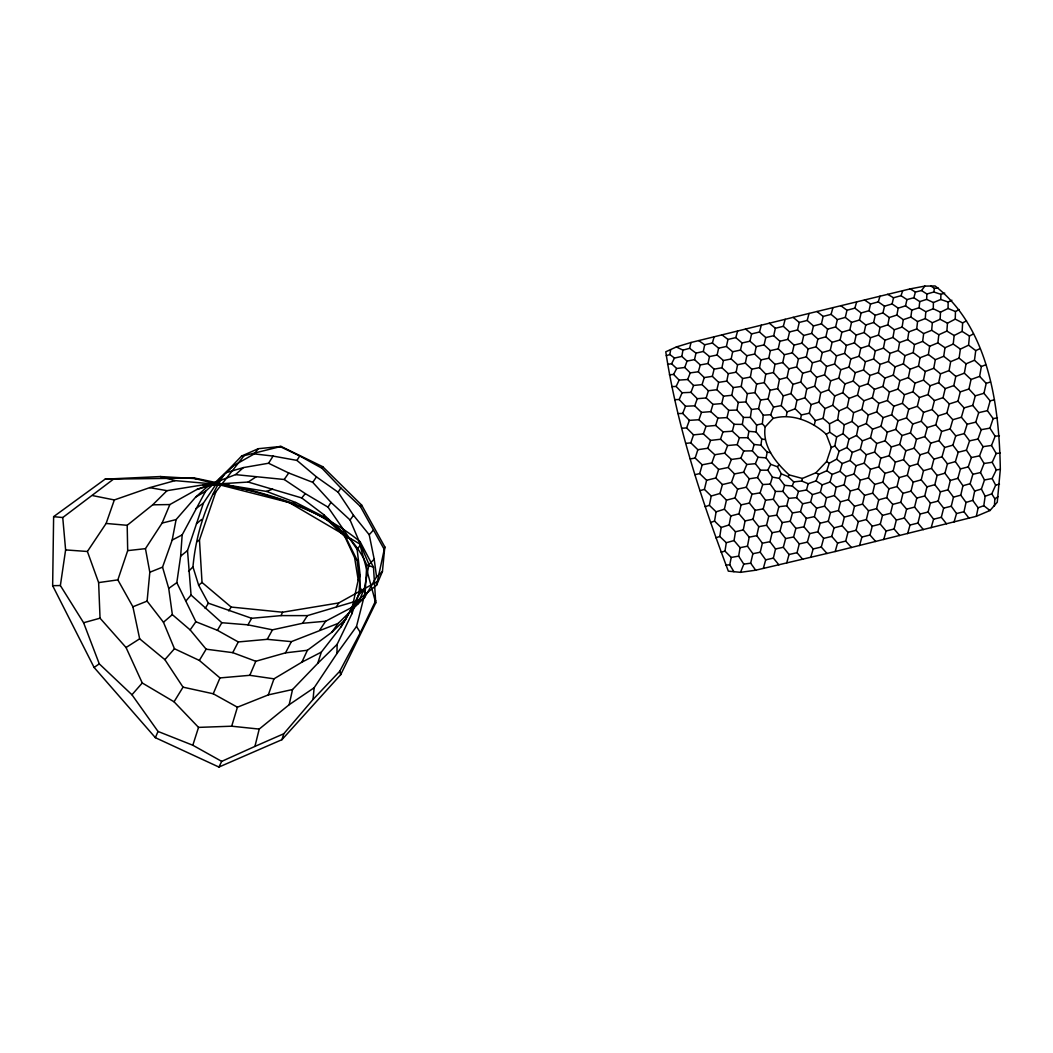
<?xml version="1.0" encoding="UTF-8"?>
<svg xmlns="http://www.w3.org/2000/svg" width="1053" height="1053" viewBox="0 0 1053 1053"><rect width="100%" height="100%" fill="white"/><g stroke="black" fill="none" stroke-linecap="round" stroke-linejoin="round"><path stroke-width="1.5" d="M1000.324 469.375C999.244 405.51 988.859 327.838 935.103 285.968L924.863 286.1L910.174 288.891L809.046 313.439L691.005 342.488L676.395 346.937L665.772 351.794C677.237 427.149 701.667 499.964 728.334 571.147L740.535 572.332L755.685 570.213L835.187 551.522L976.342 516.299L989.978 510.508L997.257 502.215L1000.324 469.375L996.296 469.914L992.123 478.51L984.489 479.984L981.396 489.079L985.147 496.266L983.792 505.69L989.978 510.508M375.737 602.882L373.473 567.119L360.1 541.663C314.268 504.045 254.826 490.632 198.122 478.76L193.147 478.075L105.103 479.168L53.624 516.654L52.65 585.679L94.086 667.431L155.37 737.679L218.919 767.058L281.914 739.693L340.711 674.67L375.737 602.882L359.771 543.953L360.1 541.663M765.162 426.926L773.113 418.396C792.08 412.96 812.258 421.424 826.25 434.284L831.278 447.538L826.618 461.53L815.93 472.758L802.32 478.457L789.184 474.903C775.877 462.767 762.24 446.117 765.162 426.926L762.333 423.701L763.254 415.198L758.581 408.603L760.582 400.008L754.975 392.651L756.62 384.029L750.394 377.092L751.75 369.182L745.353 363.14L737.548 364.72L731.177 358.968L723.424 360.534L717.119 355.006L709.498 356.572L703.312 351.478L695.98 353.124L689.636 348.319L682.936 350.149L676.395 346.937M864.474 299.947L870.541 303.988L878.281 301.882L884.494 306.199L892.102 303.935L898.209 308.147L905.541 305.844L911.793 310.135L919.072 307.739L925.798 311.727L933.261 308.753L940.487 312.188L948.042 308.476L948.148 302L951.886 300.25M218.919 767.058L221.709 761.372L254.931 746.406L259.209 729.084L289.154 704.72L314.149 687.754L336.96 653.505L337.118 644.357L351.952 613.662L360.455 588.759L357.072 560.091L345.871 537.53L324.192 516.97L295.932 502.544L266.514 491.422L229.291 485.354L175.048 480.629L160.332 476.548L105.103 479.168M933.261 308.753L933.419 302.54L940.75 299.486L948.148 302M840.847 305.699L846.967 310.253L854.865 308.147L861.143 312.965L868.988 310.701L875.201 315.281L882.967 312.886L889.245 317.532L896.88 315.058L903.277 319.678L910.858 317.058L917.571 321.534L925.258 318.598L932.353 322.744L940.145 319.296L947.476 323.179L955.242 319.125L955.466 311.543L959.244 309.529M940.75 299.486L940.934 294.327L944.725 293.076M351.952 613.662L352.189 607.476L358.217 580.058L360.152 575.135L357.151 549.416L328.009 507.151L305.304 493.633L284.218 479.497L235.543 474.627L196.924 489.448L169.862 504.558L152.724 504.808L127.189 525.302L106.116 523.459L87.399 551.496L98.627 582.585L100.048 618.19L126.044 647.516L142.26 682.976L174.048 701.798L198.53 727.386L231.699 726.201L259.209 729.084M933.419 302.54L926.653 299.381L926.877 294.011L921.546 290.549L915.412 292.05L910.174 288.891M940.145 319.296L940.487 312.188M678 413.618L682.699 413.434L689.386 420.358L698.942 419.739L706.01 426.333L715.685 425.451L723.003 431.848L732.361 431.23L739.403 437.732L747.735 437.706L754.119 444.484L760.924 445.195L767.203 452.185L766.084 457.858L770.77 464.36L777.43 466.769L781.339 473.837L788.105 476.693L793.765 481.905L801.702 481.024L808.191 483.722L816.049 480.879L822.196 484.854L830.04 482.024L832.12 474.403L840.057 471.283L842.203 463.544L850.034 460.464L852.285 452.408L860.314 449.236L862.46 440.838L870.528 437.745L872.595 429.163L880.966 426.228L883.112 417.633L891.654 414.803L893.813 406.195L902.382 403.338L904.461 394.717L913.017 391.769L914.978 383.147L923.494 380.107L925.284 371.485L933.761 368.3L935.327 359.705L943.712 356.309L944.989 347.74L953.228 344.055L954.15 335.512L962.139 331.405L962.626 322.916L966.496 320.81M336.96 653.505L356.506 626.482L365.167 592.431L366.773 565.079C347.464 519.563 296.893 502.913 252.983 490.83L247.1 489.54M764.978 439.535L761.78 439.048L756.159 431.954L756.58 425.004L750.394 417.396L751.487 409.499L745.879 401.917L747.367 393.664L741.22 386.477L742.589 378.527L736.152 372.196L728.294 373.657L721.924 367.747L714.105 369.169L707.971 363.535L700.298 364.943L694.506 359.626L687.043 361.087L681.831 356.414L674.473 358.086L671.577 363.746L667.549 364.391M994.401 506.072L994.848 498.832L991.781 493.844L995.664 485.17L999.468 484.13M289.154 704.72L292.55 689.518L317.703 663.39L321.336 652.123L340.988 626.917L345.805 619.072L358.941 594.721L360.152 575.135M384.806 546.902L382.423 571.582L376.54 576.781L364.654 597.406L338.171 623.389L291.391 641.632L267.225 639.329L238.281 641.948L217.418 630.313L195.871 621.731L176.812 582.651L180.642 556.155L182.182 534.858L205.611 491.251L232.91 466.045L254.299 453.896L258.222 448.71L281.059 446.433L322.744 466.703L361.627 505.058L384.806 546.902L376.553 585.244L357.059 600.868L351.057 607.844L325.653 621.231L302.553 623.284L272.49 629.826L247.955 624.85L221.828 622.718L191.054 595.024L187.513 550.548L203.426 503.097L219.393 479.26L241.611 456.041L258.222 448.71M817.01 311.504L823.13 316.426L831.093 314.373L837.359 319.585L845.309 317.401L851.548 322.363L859.472 320.02L865.763 324.995L873.648 322.521L880.005 327.444L887.837 324.864L894.313 329.773L902.118 327.062L908.818 331.866L916.702 328.944L923.665 333.564L931.655 330.3L938.828 334.749L946.871 331.076L947.476 323.179M925.258 318.598L925.798 311.727M996.296 469.914L992.216 462.306L996.177 453.501L991.518 445.458L995.138 436.284L989.938 428.15L993.137 418.62L987.411 410.657L990.149 400.864L983.963 393.296L986.2 383.371L979.619 376.382L981.37 366.51L974.473 360.258L975.736 350.623L968.602 345.173L969.444 336.012L973.433 333.946M321.336 652.123L301.856 662.192L273.977 678.83L249.811 675.315L219.972 677.921L199.346 660.428L174.456 648.74L163.452 622.244L147.104 601.118L149.816 572.24L145.459 548.652L162.096 523.078L169.862 504.558M281.914 739.693L283.784 733.744L313.044 699.442L314.149 687.754M931.655 330.3L932.353 322.744M919.072 307.739L919.756 301.619L913.859 297.749L906.923 299.578L901.013 295.696L893.536 297.762L887.626 294.327M793.12 317.348L799.24 322.429L807.203 320.454L813.456 325.943L821.432 323.863L827.632 329.141L835.608 326.93L841.874 332.235L849.85 329.852L856.142 335.065L864.131 332.551L870.502 337.723L878.478 335.091L884.968 340.211L892.957 337.46L899.604 342.515L907.66 339.606L914.504 344.542L922.639 341.422L929.654 346.266L937.868 342.87L938.828 334.749M916.702 328.944L917.571 321.534M922.639 341.422L923.665 333.564M816.049 480.879L818.629 474.376L826.855 470.73L829.224 463.241L836.635 459.161L839.123 451.21L834.832 445.945L836.661 436.929L843.032 433.691L844.23 424.793L851.995 421.45L853.628 412.671L861.88 409.393L863.868 400.759L872.371 397.758L874.438 389.32L882.927 386.438L884.862 378.066L893.286 375.144L899.881 380.607L908.357 377.619L910.108 369.195L918.519 366.115L925.284 371.485M910.858 317.058L911.793 310.135M760.924 445.195L761.78 439.048M984.489 479.984L980.501 472.547L984.055 463.465L979.54 455.857L983.054 446.656L978.026 439.022L981.291 429.677L975.776 422.148L978.698 412.658L972.748 405.405L975.275 395.836L968.931 389.005L971.037 379.488L964.364 373.183L966.049 363.825L959.099 358.138L960.375 349.109L968.602 345.173M221.709 761.372L192.817 745.248L158.016 731.44L131.954 694.769L99.272 663.851L83.595 622.744L60.376 585.547L65.615 549.903L62.746 517.549L113.395 479.233M907.66 339.606L908.818 331.866M740.535 572.332L743.787 564.145L738.64 556.142L731.23 557.432L724.977 551.127L726.307 542.729L719.804 536.477L721.16 527.474L714.553 521.103L716.093 511.824L709.393 505.308L711.223 496.016L704.431 489.382L706.602 480.286L699.705 473.587L695.006 474.679M769.269 323.179L775.377 328.246L783.327 326.325L789.579 331.919L797.529 329.971L803.715 335.459L811.679 333.419L817.891 339L825.868 336.802L832.094 342.304L840.11 339.948L846.375 345.384L854.431 342.883L860.775 348.24L868.857 345.595L875.306 350.886L883.441 348.135L890.022 353.36L898.196 350.491L904.935 355.651L913.188 352.623L920.059 357.744L928.377 354.532L929.654 346.266M756.159 431.954L748.894 431.335L742.352 424.425L743.431 417.436L736.916 410.065L728.715 410.341L721.779 403.575L712.947 404.339L706.194 397.955L697.297 398.692L690.965 392.361L682.081 392.756L676.144 386.464L671.748 386.622M836.661 436.929L829.711 432.217L829.54 423.832L837.675 419.647L839.03 410.881L832.765 405.287L834.7 395.954L828.645 389.847L830.633 380.844L824.591 374.842L826.539 366.431L820.419 360.574L812.442 362.785L806.335 356.835L798.437 358.823L792.304 352.86L784.432 354.703L778.246 348.846L770.362 350.623L764.096 344.884L756.212 346.634L749.973 341.198L742.089 342.975L735.81 337.605L727.965 339.435L721.937 334.828M902.118 327.062L903.277 319.678M926.877 294.011L933.827 292.01L934.406 288.39L930.786 285.942M913.188 352.623L914.504 344.542M357.059 600.868L307.41 615.623L281.059 615.61L251.654 618.295L208.376 603.198L198.648 585.231L192.949 566.856C196.003 533.858 206.033 502.307 224.157 474.442M738.64 556.142L740.088 547.678L734.033 540.558L735.481 531.778L729.124 524.947L730.821 515.944L724.385 509.204L726.438 500.149L719.962 493.475L722.411 484.577L715.856 477.996L706.602 480.286M674.473 358.086L669.853 354.532L670.669 349.662M892.957 337.46L894.313 329.773M898.196 350.491L899.604 342.515M681.831 356.414L682.936 350.149M736.916 410.065L738.258 402.443L731.809 395.296L733.283 387.583L726.781 381.094L718.672 382.371L712.355 376.355L704.26 377.566L698.323 371.775L690.255 372.88L684.779 367.484L676.671 368.484L671.577 363.746M773.113 418.396L770.704 414.698L773.56 407.063L768.098 398.969L770.125 390.242L764.254 382.673L765.781 374.17L759.516 367.615L760.964 359.902L754.659 354.045L746.814 355.717L740.483 350.083L732.664 351.755L726.412 346.463L718.633 348.161L712.394 343.028L704.681 344.779L698.718 340.606M850.034 460.464L855.997 465.729L864.21 463.175L866.277 454.738L874.622 452.079L876.728 443.497L885.125 440.799L887.297 432.125L895.774 429.413L897.998 420.7L906.528 417.923L908.752 409.169L917.321 406.313L919.48 397.534L928.048 394.585L930.102 385.767L938.671 382.7L940.54 373.841L949.056 370.59L950.675 361.653L959.099 358.138M747.735 437.706L748.894 431.335M918.519 366.115L920.059 357.744M736.152 372.196L737.548 364.72M786.275 416.29L787.117 411.841L781.208 405.602L783.274 395.889L777.654 388.636L779.444 379.435L773.442 372.551L774.995 364.312L768.769 358.231L760.964 359.902M829.54 423.832L823.077 418.357L824.933 408.551L818.944 402.141L820.721 392.756L814.706 386.201L816.601 377.277L810.573 371.077L812.442 362.785M834.7 395.954L842.834 392.716L844.914 383.911L853.22 381.068L855.247 372.696L863.539 369.958L865.395 361.732L873.621 358.981L880.124 364.364L888.403 361.495L895.037 366.839L903.382 363.864L904.935 355.651M345.805 619.072L331.708 632.353L307.41 650.267L285.495 652.86L255.8 661.271L232.739 652.649L206.138 649.188L190.145 629.905L172.35 614.636L168.73 588.416L162.544 567.146L172.179 540.084L176.101 519.59L195.7 497.069L208.77 485.446M358.217 580.058L354.598 557.563L343.041 532.739L343.66 529.514M357.665 604.119L364.338 588.745L368.984 564.447L350.07 519.998L330.984 502.347L312.754 482.34L288.719 472.994L268.554 463.241L243.401 467.585L226.54 472.586M755.685 570.213L750.671 563.184L752.895 553.694L747.472 546.191L749.196 537.175L743.273 529.883L745.076 520.932L738.969 513.825L741.115 504.874L735.007 497.937L737.6 489.105L731.48 482.419L722.411 484.577M896.88 315.058L898.209 308.147M887.837 324.864L889.245 317.532M883.441 348.135L884.968 340.211M745.353 363.14L746.814 355.717M878.478 335.091L880.005 327.444M888.403 361.495L890.022 353.36M733.902 571.687L729.768 564.79L731.23 557.432M726.781 381.094L728.294 373.657M814.324 424.978L815.312 420.542L809.349 413.197L811.126 404.602L804.979 397.797L806.795 388.781L800.78 382.002L802.676 373.21L796.647 366.918L798.437 358.823M703.312 351.478L704.681 344.779M731.177 358.968L732.664 351.755M809.349 413.197L801.425 414.935L795.173 408.801L796.95 400.272L790.961 393.585L792.975 384.345L787.078 377.448L788.855 368.813L782.761 362.574L784.432 354.703M839.123 451.21L846.941 447.525L849.021 439.022L856.497 435.494L858.287 426.834L866.316 423.582L868.264 414.935L876.701 411.907L878.807 403.378L887.376 400.495L889.43 392.006L897.959 389.084L899.881 380.607M976.342 516.299L978.119 507.809L972.735 500.359L974.67 491.04L970.129 483.696L972.867 474.284L968.26 466.887L971.379 457.542L966.43 450.184L969.563 440.852L964.206 433.612L967.154 424.254L961.402 417.238L964.074 407.88L972.748 405.405M721.924 367.747L723.424 360.534M768.769 358.231L770.362 350.623M868.857 345.595L870.502 337.723M754.659 354.045L756.212 346.634M873.621 358.981L875.306 350.886M893.286 375.144L895.037 366.839M839.03 410.881L847.217 407.248L849.087 398.403L857.484 395.191L859.551 386.662L867.988 383.779L869.962 375.447L878.334 372.604L884.862 378.066M851.456 547.521L845.704 541.071L847.981 532.344L842.163 525.789L844.361 517.089L838.464 510.521L840.478 501.82L834.384 495.542L836.148 487.197L844.124 484.788L845.954 476.509L854.062 474.021L855.997 465.729M873.648 322.521L875.201 315.281M800.53 419.081L801.425 414.935M864.131 332.551L865.763 324.995M964.074 407.88L957.954 401.18L960.283 391.874L953.821 385.582L955.795 376.421L964.364 373.183M859.564 545.546L861.907 537.043L856.076 530.304L858.3 521.63L852.404 514.983L854.496 506.256L848.442 499.662L850.324 490.974L844.124 484.788M878.334 372.604L880.124 364.364M707.971 363.535L709.498 356.572M854.431 342.883L856.142 335.065M830.633 380.844L838.767 378.159L840.781 369.735L848.955 367.115L850.85 358.915L859.011 356.283L860.775 348.24M875.701 541.518L869.989 535.016L872.226 526.184L866.369 519.537L868.514 510.744L862.539 504.111L864.552 495.344L858.392 488.803L860.288 480.129L854.062 474.021M717.119 355.006L718.633 348.161M726.412 346.463L727.965 339.435M778.246 348.846L779.904 341.251L773.705 335.71L765.781 337.565L759.503 332.024L751.592 333.906L745.511 329.036M905.541 305.844L906.923 299.578M968.918 518.102L963.995 511.719L966.035 502.439L960.77 495.173L962.929 485.736L957.875 478.338L960.468 468.901L955.387 461.622L958.217 452.25L952.899 445.156L955.742 435.85L950.109 428.966L952.807 419.713L961.402 417.238M749.973 341.198L751.592 333.906M763.359 568.344L765.676 559.854L760.227 552.233L762.372 543.203L756.778 535.648L758.779 526.671L753 519.247L755.185 510.323L749.407 503.058L751.974 494.239L746.287 487.223L749.288 478.799L743.629 472.192L734.507 473.916L728.215 467.493L718.633 469.414L711.881 462.925L702.193 464.821L695.164 458.055L690.307 458.911M773.705 335.71L775.377 328.246M792.304 352.86L794.041 345.121L787.828 339.382L779.904 341.251M740.483 350.083L742.089 342.975M797.529 329.971L799.24 322.429M806.335 356.835L808.138 348.898L801.965 343.16L794.041 345.121M808.138 348.898L816.101 346.792L822.275 352.518L830.277 350.228L836.49 355.861L844.572 353.387L846.375 345.384M849.85 329.852L851.548 322.363M694.506 359.626L695.98 353.124M801.965 343.16L803.715 335.459M830.277 350.228L832.094 342.304M840.11 339.948L841.874 332.235M835.187 551.522L837.569 543.085L831.752 536.411L834.068 527.829L828.263 521.235L830.462 512.614L824.552 506.164L826.46 497.779L820.379 492.251L812.521 494.568L806.48 490L798.516 491.422L792.29 486.012L784.577 485.341L779.286 478.365L772.415 477.141L767.808 470.204L760.45 470.151L755.383 463.689L746.827 464.465L740.878 458.16L731.387 459.45L724.714 453.172L714.79 454.725L707.774 448.262L697.849 449.697L690.794 442.826L685.885 443.405M883.743 539.557L886.086 531.002L880.282 524.131L882.493 515.365L876.583 508.625L878.702 499.82L872.661 493.173L874.688 484.393L868.488 477.904L870.462 469.23L864.21 463.175M764.096 344.884L765.781 337.565M821.432 323.863L823.13 316.426M820.419 360.574L822.275 352.518M825.868 336.802L827.632 329.141M882.967 312.886L884.494 306.199M816.101 346.792L817.891 339M845.309 317.401L846.967 310.253M868.988 310.701L870.541 303.988M892.102 303.935L893.536 297.762M689.636 348.319L691.005 342.488M742.352 424.425L734.138 424.293L727.018 417.593L728.715 410.341M826.539 366.431L834.595 364.009L836.49 355.861M721.779 403.575L723.516 396.152L716.882 389.715L708.379 390.755L702.075 384.608L693.572 385.464L687.675 379.514L679.132 380.094L673.604 374.447L669.379 374.776M787.828 339.382L789.579 331.919M778.878 564.829L773.376 558.103L775.521 548.968L769.98 541.69L772.152 532.7L766.545 525.25L768.769 516.391L763.188 508.902L765.557 500.214L760.121 492.83L762.714 484.551L757.555 477.536L760.45 470.151M859.472 320.02L861.143 312.965M899.71 535.543L894.089 528.988L896.34 520.037L890.548 513.285L892.733 504.387L886.797 497.648L888.916 488.776L882.862 482.156L884.941 473.324L878.755 466.9L880.835 458.187L874.622 452.079M811.679 333.419L813.456 325.943M835.608 326.93L837.359 319.585M923.363 529.633L917.94 523.065L920.23 513.996L914.583 507.112L916.808 498.056L911.016 491.159L913.214 482.09L907.331 475.311L909.542 466.282L903.579 459.687L905.83 450.737L899.749 444.379L902 435.534L910.437 432.888L912.754 424.004L921.257 421.266L923.586 412.342L932.142 409.538L934.445 400.561L943.04 397.665L945.212 388.61L953.821 385.582M946.489 523.815L941.329 517.286L943.633 508.125L938.184 501.07L940.408 491.843L934.827 484.696L937.104 475.416L931.51 468.388L933.919 459.134L928.233 452.329L930.72 443.168L924.863 436.613L927.311 427.557L935.788 424.912L938.289 415.817L946.844 413.118L949.306 403.944L957.954 401.18M954.057 521.972L956.532 513.548L951.267 506.243L953.465 497.134L948.042 489.803L950.306 480.444L944.936 473.205L947.437 463.833L942.014 456.791L944.646 447.486L939.026 440.68L941.658 431.467L950.109 428.966M712.355 376.355L714.105 369.169M801.702 481.024L802.32 478.457M907.647 533.608L910.029 525.039L904.343 518.023L906.594 509.152L900.789 502.268L902.974 493.317L897.038 486.552L899.196 477.601L893.155 471.007L895.326 462.122L889.193 455.725L891.365 446.933L899.749 444.379M931.142 527.724L933.59 519.195L928.101 512.021L930.391 503.058L924.745 495.976L926.969 486.841L921.23 479.865L923.494 470.691L917.689 463.899L920.032 454.791L914.136 448.223L916.492 439.206L924.863 436.613M716.882 389.715L718.672 382.371M820.379 492.251L822.196 484.854M827.039 553.509L821.287 547.047L823.617 538.386L817.839 531.791L820.169 523.209L814.403 516.615L816.575 508.178L810.626 502.097L812.521 494.568M802.715 559.301L797.029 552.707L799.28 543.914L793.58 536.991L795.897 528.382L790.211 521.274L792.475 512.929L786.736 505.795L788.697 498.345L782.919 491.422L775.442 491.422L770.23 484.104L772.415 477.141M732.361 431.23L734.138 424.293M786.723 562.907L789.052 554.497L783.34 547.284L785.617 538.57L779.97 531.278L782.247 522.578L776.666 515.154L778.878 506.717L773.363 499.254L775.442 491.422M783.327 326.325L785.156 319.296M759.503 332.024L761.332 325.127M807.203 320.454L809.046 313.439M735.81 337.605L737.613 330.971M831.093 314.373L832.923 307.634M782.919 491.422L784.577 485.341M810.771 557.34L813.153 548.955L807.361 542.124L809.718 533.621L803.965 526.803L806.322 518.366L800.517 511.613L802.649 503.782L796.581 497.648L788.697 498.345M806.48 490L808.191 483.722M913.859 297.749L915.412 292.05M766.084 457.858L758.055 457.239L752.369 450.842L754.119 444.484M712.394 343.028L714.131 336.723M699.705 473.587L702.193 464.821M854.865 308.147L856.655 301.856M698.323 371.775L700.298 364.943M727.018 417.593L717.922 418.12L710.788 411.644L712.947 404.339M231.699 726.201L237.412 707.208L268.318 694.888L292.55 689.518M878.281 301.882L879.992 296.183M706.194 397.955L708.379 390.755M715.685 425.451L717.922 418.12M702.075 384.608L704.26 377.566M796.581 497.648L798.516 491.422M192.817 745.248L198.53 727.386M695.164 458.055L697.849 449.697M752.369 450.842L743.747 451L737.179 444.656L739.403 437.732M715.856 477.996L718.633 469.414M237.412 707.208L213.232 693.769L183.025 687.161L164.873 659.639L139.667 638.816L132.902 606.778L117.844 579.887L127.689 550.627L127.189 525.302M681.765 428.268L686.609 427.913L693.545 434.863L703.391 433.889L710.564 440.417L720.502 439.246L723.003 431.848M901.013 295.696L902.697 290.72M377.974 581.19L338.763 602.935L282.52 612.227L231.16 607.054L202.031 582.454L199.465 539.952L215.852 491.83L244.112 455.659L281.059 446.433M698.942 419.739L701.482 412.394L694.743 405.826L685.516 406.247L679.185 399.535L674.644 399.653M690.794 442.826L693.545 434.863M703.391 433.889L706.01 426.333M106.116 523.459L114.329 499.951L149.697 487.644L175.048 480.629M268.318 694.888L273.977 678.83M684.779 367.484L687.043 361.087M711.881 462.925L714.79 454.725M707.774 448.262L710.564 440.417M731.48 482.419L734.507 473.916M694.743 405.826L697.297 398.692M792.29 486.012L793.765 481.905M686.609 427.913L689.386 420.358M690.965 392.361L693.572 385.464M724.714 453.172L727.636 445.537L737.179 444.656M687.675 379.514L690.255 372.88M682.699 413.434L685.516 406.247M728.215 467.493L731.387 459.45M740.878 458.16L743.747 451M743.629 472.192L746.827 464.465M755.383 463.689L758.055 457.239M155.37 737.679L158.016 731.44M213.232 693.769L219.972 677.921M249.811 675.315L255.8 661.271M679.185 399.535L682.081 392.756M376.553 585.244L382.423 571.582M281.059 615.61L282.52 612.227M779.286 478.365L781.339 473.837M301.856 662.192L307.41 650.267M676.144 386.464L679.132 380.094M313.044 699.442L339.737 671.274L360.389 632.55L375.75 600.539M384.227 549.376L360.389 506.48L340.856 488.013L321.994 468.256L322.744 466.703M767.808 470.204L770.77 464.36M673.604 374.447L676.671 368.484M232.739 652.649L238.281 641.948M285.495 652.86L291.391 641.632M267.225 639.329L272.49 629.826M247.955 624.85L251.654 618.295M340.988 626.917L352.189 607.476M217.418 630.313L221.828 622.718M788.105 476.693L789.184 474.903M199.346 660.428L206.138 649.188M205.177 608.463L208.376 603.198M174.048 701.798L183.025 687.161M336.512 606.607L338.763 602.935M328.009 507.151L330.984 502.347M254.299 453.896L273.082 456.081L296.933 460.398L299.736 455.949L321.994 468.256M228.738 610.911L231.16 607.054M268.554 463.241L273.082 456.081M302.553 623.284L307.41 615.623M376.54 576.781L374.184 559.209L369.221 534.753L353.492 515.299L338.105 492.212L340.856 488.013M319.757 630.063L325.653 621.231M312.754 482.34L316.453 476.891L296.933 460.398M284.218 479.497L288.719 472.994M190.145 629.905L195.871 621.731M331.708 632.353L338.171 623.389M777.43 466.769L778.865 464.768M350.07 519.998L353.492 515.299M357.151 549.416L360.587 544.704M921.546 290.549L924.863 286.1M149.697 487.644L167.019 490.672L202.939 484.893L248.205 482.05L301.737 497.951L305.304 493.633M186.17 600.684L191.054 595.024M360.389 506.48L361.627 505.058M131.954 694.769L142.26 682.976M164.873 659.639L174.456 648.74M369.221 534.753L373.367 530.12M358.941 594.721L364.338 588.745M188.566 571.384L192.949 566.856M368.984 564.447L374.184 559.209M152.724 504.808L167.019 490.672M317.703 663.39L337.118 644.357M219.393 479.26L232.91 466.045M235.543 474.627L243.401 467.585M163.452 622.244L172.35 614.636M196.463 523.802L201.636 519.432M213.364 493.896L215.852 491.83M198.648 585.231L202.031 582.454M180.642 556.155L187.513 550.548M351.057 607.844L364.654 597.406M196.016 508.546L203.426 503.097M168.73 588.416L176.812 582.651M197.056 541.65L199.465 539.952M94.086 667.431L99.272 663.851M994.848 498.832L998.06 496.621M248.205 482.05L256.195 476.772M126.044 647.516L139.667 638.816M826.25 434.284L829.711 432.217M195.7 497.069L205.611 491.251M193.147 478.075L289.628 502.663M172.179 540.084L182.182 534.858M975.736 350.623L979.83 348.727M831.278 447.538L834.832 445.945M254.931 746.406L283.784 733.744M966.049 363.825L974.473 360.258M824.933 408.551L832.765 405.287M149.816 572.24L162.544 567.146M132.902 606.778L147.104 601.118M981.37 366.51L985.569 364.851M266.514 491.422L272.674 489.105M787.117 411.841L795.173 408.801M978.119 507.809L983.792 505.69M820.721 392.756L828.645 389.847M985.147 496.266L991.781 493.844M971.037 379.488L979.619 376.382M710.512 522.525L714.553 521.103M715.869 537.807L719.804 536.477M960.283 391.874L968.931 389.005M705.181 506.704L709.393 505.308M806.795 388.781L814.706 386.201M666.273 355.69L669.853 354.532M919.756 301.619L926.653 299.381M986.2 383.371L990.478 381.989M721.16 527.474L729.124 524.947M716.093 511.824L724.385 509.204M811.126 404.602L818.944 402.141M966.035 502.439L972.735 500.359M796.95 400.272L804.979 397.797M816.601 377.277L824.591 374.842M905.83 450.737L914.136 448.223M792.975 384.345L800.78 382.002M783.274 395.889L790.961 393.585M930.72 443.168L939.026 440.68M920.032 454.791L928.233 452.329M196.924 489.448L215.707 483.919M975.275 395.836L983.963 393.296M880.835 458.187L889.193 455.725M895.326 462.122L903.579 459.687M909.542 466.282L917.689 463.899M974.67 491.04L981.396 489.079M699.995 490.672L704.431 489.382M711.223 496.016L719.962 493.475M933.919 459.134L942.014 456.791M923.494 470.691L931.51 468.388M962.929 485.736L970.129 483.696M944.646 447.486L952.899 445.156M870.462 469.23L878.755 466.9M884.941 473.324L893.155 471.007M826.46 497.779L834.384 495.542M899.196 477.601L907.331 475.311M937.104 475.416L944.936 473.205M815.312 420.542L823.077 418.357M726.307 542.729L734.033 540.558M913.214 482.09L921.23 479.865M83.595 622.744L100.048 618.19M947.437 463.833L955.387 461.622M950.306 480.444L957.875 478.338M874.688 484.393L882.862 482.156M888.916 488.776L897.038 486.552M926.969 486.841L934.827 484.696M802.676 373.21L810.573 371.077M860.288 480.129L868.488 477.904M850.324 490.974L858.392 488.803M840.478 501.82L848.442 499.662M902.974 493.317L911.016 491.159M864.552 495.344L872.661 493.173M940.408 491.843L948.042 489.803M953.465 497.134L960.77 495.173M854.496 506.256L862.539 504.111M878.702 499.82L886.797 497.648M955.742 435.85L964.206 433.612M830.462 512.614L838.464 510.521M844.361 517.089L852.404 514.983M916.808 498.056L924.745 495.976M868.514 510.744L876.583 508.625M892.733 504.387L900.789 502.268M721.094 552.154L724.977 551.127M779.444 379.435L787.078 377.448M730.821 515.944L738.969 513.825M882.493 515.365L890.548 513.285M858.3 521.63L866.369 519.537M726.438 500.149L735.007 497.937M960.468 468.901L968.26 466.887M906.594 509.152L914.583 507.112M816.575 508.178L824.552 506.164M834.068 527.829L842.163 525.789M930.391 503.058L938.184 501.07M847.981 532.344L856.076 530.304M872.226 526.184L880.282 524.131M958.217 452.25L966.43 450.184M896.34 520.037L904.343 518.023M861.907 537.043L869.989 535.016M886.086 531.002L894.089 528.988M920.23 513.996L928.101 512.021M910.029 525.039L917.94 523.065M162.096 523.078L176.101 519.59M990.149 400.864L994.466 399.798M943.633 508.125L951.267 506.243M933.59 519.195L941.329 517.286M837.569 543.085L845.704 541.071M967.154 424.254L975.776 422.148M820.169 523.209L828.263 521.235M956.532 513.548L963.995 511.719M788.855 368.813L796.647 366.918M735.481 531.778L743.273 529.883M823.617 538.386L831.752 536.411M813.153 548.955L821.287 547.047M978.698 412.658L987.411 410.657M756.58 425.004L762.333 423.701M972.867 474.284L980.501 472.547M765.676 559.854L773.376 558.103M774.995 364.312L782.761 362.574M809.718 533.621L817.839 531.791M789.052 554.497L797.029 552.707M799.28 543.914L807.361 542.124M741.115 504.874L749.407 503.058M737.6 489.105L746.287 487.223M806.322 518.366L814.403 516.615M770.125 390.242L777.654 388.636M969.563 440.852L978.026 439.022M775.521 548.968L783.34 547.284M765.781 374.17L773.442 372.551M745.076 520.932L753 519.247M292.984 503.163L295.932 502.544M802.649 503.782L810.626 502.097M971.379 457.542L979.54 455.857M751.75 369.182L759.516 367.615M749.196 537.175L756.778 535.648M740.088 547.678L747.472 546.191M762.372 543.203L769.98 541.69M785.617 538.57L793.58 536.991M752.895 553.694L760.227 552.233M795.897 528.382L803.965 526.803M773.56 407.063L781.208 405.602M742.589 378.527L750.394 377.092M758.779 526.671L766.545 525.25M772.152 532.7L779.97 531.278M993.137 418.62L997.454 417.844M756.62 384.029L764.254 382.673M755.185 510.323L763.188 508.902M981.291 429.677L989.938 428.15M751.974 494.239L760.121 492.83M792.475 512.929L800.517 511.613M782.247 522.578L790.211 521.274M768.769 516.391L776.666 515.154M241.611 456.041L244.112 455.659M749.288 478.799L757.555 477.536M983.054 446.656L991.518 445.458M98.627 582.585L117.844 579.887M984.055 463.465L992.216 462.306M733.283 387.583L741.22 386.477M743.787 564.145L750.671 563.184M760.582 400.008L768.098 398.969M747.367 393.664L754.975 392.651M995.138 436.284L999.415 435.731M751.487 409.499L758.581 408.603M765.557 500.214L773.363 499.254M778.878 506.717L786.736 505.795M127.689 550.627L145.459 548.652M996.177 453.501L1000.35 453.053M934.406 288.39L938.17 287.995M723.516 396.152L731.809 395.296M725.991 565.092L729.768 564.79M701.482 412.394L710.788 411.644M738.258 402.443L745.879 401.917M763.254 415.198L770.704 414.698M762.714 484.551L770.23 484.104M52.65 585.679L60.376 585.547M743.431 417.436L750.394 417.396M202.939 484.893L229.291 485.354M160.332 476.548L198.122 478.76M65.615 549.903L87.399 551.496M53.624 516.654L62.746 517.549M767.203 452.185L770.533 452.645M218.721 484.117L252.983 490.83M92.743 495.621L114.329 499.951M345.871 537.53L350.86 538.846M326.233 518.918L328.773 519.682M366.773 565.079L373.473 567.119M933.827 292.01L940.934 294.327M948.042 308.476L955.466 311.543M279.822 446.446L299.736 455.949M955.242 319.125L962.626 322.916M289.496 502.729L359.771 543.953M815.93 472.758L818.629 474.376M946.871 331.076L954.15 335.512M962.139 331.405L969.444 336.012M826.618 461.53L829.224 463.241M937.868 342.87L944.989 347.74M826.855 470.73L832.12 474.403M953.228 344.055L960.375 349.109M316.453 476.891L338.105 492.212M928.377 354.532L935.327 359.705M301.737 497.951L323.837 514.706L343.041 532.739M943.712 356.309L950.675 361.653M360.455 588.759L365.167 592.431M837.675 419.647L844.23 424.793M836.635 459.161L842.203 463.544M903.382 363.864L910.108 369.195M933.761 368.3L940.54 373.841M908.357 377.619L914.978 383.147M847.217 407.248L853.628 412.671M830.04 482.024L836.148 487.197M859.011 356.283L865.395 361.732M863.539 369.958L869.962 375.447M882.927 386.438L889.43 392.006M851.995 421.45L858.287 426.834M923.494 380.107L930.102 385.767M867.988 383.779L874.438 389.32M949.056 370.59L955.795 376.421M897.959 389.084L904.461 394.717M861.88 409.393L868.264 414.935M872.371 397.758L878.807 403.378M857.484 395.191L863.868 400.759M844.572 353.387L850.85 358.915M853.22 381.068L859.551 386.662M720.502 439.246L727.636 445.537M887.376 400.495L893.813 406.195M866.316 423.582L872.595 429.163M840.057 471.283L845.954 476.509M848.955 367.115L855.247 372.696M913.017 391.769L919.48 397.534M843.032 433.691L849.021 439.022M876.701 411.907L883.112 417.633M856.497 435.494L862.46 440.838M938.671 382.7L945.212 388.61M842.834 392.716L849.087 398.403M846.941 447.525L852.285 452.408M902.382 403.338L908.752 409.169M860.314 449.236L866.277 454.738M834.595 364.009L840.781 369.735M891.654 414.803L897.998 420.7M870.528 437.745L876.728 443.497M880.966 426.228L887.297 432.125M928.048 394.585L934.445 400.561M838.767 378.159L844.914 383.911M917.321 406.313L923.586 412.342M906.528 417.923L912.754 424.004M895.774 429.413L902 435.534M885.125 440.799L891.365 446.933M943.04 397.665L949.306 403.944M932.142 409.538L938.289 415.817M354.598 557.563L357.072 560.091M921.257 421.266L927.311 427.557M910.437 432.888L916.492 439.206M946.844 413.118L952.807 419.713M935.788 424.912L941.658 431.467M356.506 626.482L360.389 632.55M992.123 478.51L995.664 485.17M339.737 671.274L340.711 674.67M323.837 514.706L324.192 516.97"/></g></svg>
